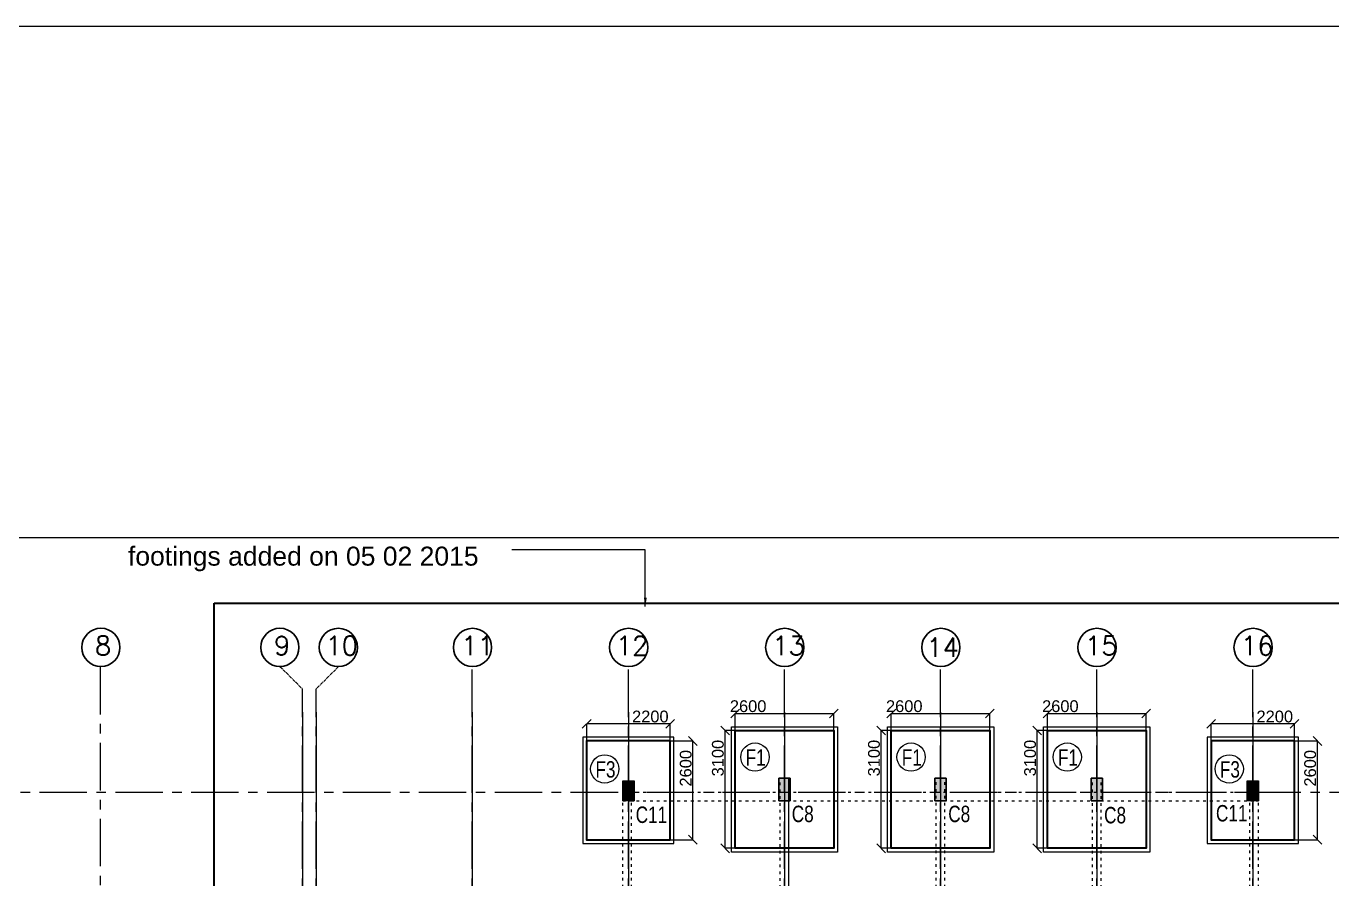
# Model space of a CAD drawing. Header units: inches. Extents: x 719368 to 6315912, y -2624014 to 446967.
# Drawn here: x 5472006 to 5506425, y -2091550 to -2069088 of the extents above; entities that cross this region are included whole.
import ezdxf

# ---------------------------------------------------------------- set-up
doc = ezdxf.new("R2010")
doc.units = ezdxf.units.IN
doc.header["$LTSCALE"] = 20
doc.header["$MEASUREMENT"] = 0
doc.header["$PDMODE"] = 3
doc.linetypes.add('ACAD_ISO03W100', pattern=[30, 12, -18])
doc.linetypes.add('CENTER', pattern=[2, 1.25, -0.25, 0.25, -0.25])
doc.layers.get('0').update_dxf_attribs({"color": 51, "lineweight": 30})
doc.layers.get('Defpoints').update_dxf_attribs({"lineweight": 25})
for name, color, linetype, lineweight in [('COL.FILL', 6, 'Continuous', 20), ('COLUMN', 2, 'Continuous', 25), ('DIM', 7, 'Continuous', 13), ('FOOTING', 73, 'Continuous', 30), ('GRID', 202, 'CENTER', 5), ('HACHE', 6, 'Continuous', 9), ('HIDDEN', 181, 'ACAD_ISO03W100', 18), ('STAIR', 4, 'Continuous', 25), ('Text', 7, 'Continuous', 15)]:
    doc.layers.add(name, color=color, linetype=linetype, lineweight=lineweight)
doc.layers.add('grid text', color=140, linetype='Continuous')
doc.styles.add('BOLD', font='arial.ttf')
doc.styles.add('DIM SUMBI', font='arial.ttf')
doc.styles.add('L120', font='simplex.shx', dxfattribs={"height": 1})
doc.styles.add('Tabrej', font='romans.shx')
doc.dimstyles.new('Copy of S3', dxfattribs={"dimtxt": 200, "dimasz": 150, "dimexe": 5, "dimexo": 5, "dimgap": 50, "dimtad": 1, "dimjust": 1, "dimdec": 0, "dimzin": 3, "dimdsep": 46, "dimtxsty": 'BOLD', "dimblk1": 'OBLIQUE', "dimblk2": 'OBLIQUE', "dimsah": 1, "dimcen": 0.0625, "dimdle": 5, "dimclrd": 230, "dimclre": 251, "dimclrt": 2, "dimadec": 0, "dimazin": 0, "dimtfac": 1, "dimtdec": 0, "dimtix": 1, "dimtofl": 0, "dimtmove": 2, "dimatfit": 3, "dimfxl": 0, "dimtolj": 1, "dimtzin": 2, "dimlwd": -1, "dimlwe": -1, "dimarcsym": 0})
doc.dimstyles.new('PL1', dxfattribs={"dimtxt": 275, "dimasz": 230, "dimexe": 0.18, "dimexo": 12, "dimgap": 30, "dimtad": 1, "dimjust": 1, "dimdec": 0, "dimzin": 0, "dimdsep": 46, "dimtxsty": 'BOLD', "dimblk": 'OBLIQUE', "dimcen": 0.09, "dimclrd": 256, "dimclre": 256, "dimadec": 0, "dimazin": 0, "dimtfac": 1, "dimtdec": 0, "dimtofl": 0, "dimtmove": 0, "dimatfit": 3, "dimfxl": 0, "dimtolj": 1, "dimtzin": 0, "dimlwd": -1, "dimlwe": -1, "dimarcsym": 0})

# ---------------------------------------------------------------- blocks, each defined once
blk = doc.blocks.new('C2')
at = {"layer": 'COLUMN'}
h = blk.add_hatch(color=7, dxfattribs=at)
h.dxf.hatch_style = 1
h.paths.add_polyline_path([(0.3, 0), (0, 0), (0, -0.6), (0.3, -0.6)])
for p, q in [((0, 0), (0, -0.6)), ((0.3, 0), (0, 0)), ((0.3, -0.6), (0.3, 0)), ((0, -0.6), (0.3, -0.6))]:
    blk.add_line(p, q, dxfattribs=at)
blk = doc.blocks.new('_Oblique')
at = {"layer": 'STAIR', "color": 0, "lineweight": -2}
blk.add_line((-0.5, -0.5), (0.5, 0.5), dxfattribs=at)
blk = doc.blocks.new('*D988')
at = {"layer": 'Defpoints', "color": 0}
for p in [(5486782, -2087464), (5486782, -2087918), (5488982, -2087918)]:
    blk.add_point(p, dxfattribs=at)
at = {"layer": 'DIM'}
for p, q in [((5486782, -2087906), (5486782, -2087463)), ((5488982, -2087464), (5486782, -2087464)), ((5488982, -2087906), (5488982, -2087463))]:
    blk.add_line(p, q, dxfattribs=at)
at = {"layer": 'DIM', "xscale": 230, "yscale": 230, "zscale": 230, "rotation": 180}
blk.add_blockref('_Oblique', (5486782, -2087464), dxfattribs=at)
at = {"layer": 'DIM', "xscale": 230, "yscale": 230, "zscale": 230}
blk.add_blockref('_Oblique', (5488982, -2087464), dxfattribs=at)
at = {"layer": 'DIM', "color": 0, "insert": (5488460, -2087275), "char_height": 310, "attachment_point": 5, "style": 'BOLD'}
blk.add_mtext('\\A1;2200', dxfattribs=at)
blk = doc.blocks.new('*D989')
at = {"layer": 'Defpoints', "color": 0}
for p in [(5488743, -2087918), (5489583, -2087918), (5488736, -2090518)]:
    blk.add_point(p, dxfattribs=at)
at = {"layer": 'DIM'}
for p, q in [((5488755, -2087918), (5489583, -2087918)), ((5489583, -2090518), (5489583, -2087918)), ((5488748, -2090518), (5489583, -2090518))]:
    blk.add_line(p, q, dxfattribs=at)
at = {"layer": 'DIM', "xscale": 230, "yscale": 230, "zscale": 230}
for p, rotation in [((5489583, -2087918), 90), ((5489583, -2090518), 270)]:
    blk.add_blockref('_Oblique', p, dxfattribs=dict(at, rotation=rotation))
at = {"layer": 'DIM', "color": 0, "insert": (5489394, -2088637), "char_height": 310, "attachment_point": 5, "rotation": 90, "style": 'BOLD'}
blk.add_mtext('\\A1;2600', dxfattribs=at)
blk = doc.blocks.new('*D990')
at = {"layer": 'Defpoints', "color": 0}
for p in [(5493297, -2087191), (5490697, -2087645), (5493297, -2087645)]:
    blk.add_point(p, dxfattribs=at)
at = {"layer": 'DIM'}
for p, q in [((5490697, -2087633), (5490697, -2087191)), ((5490697, -2087191), (5493297, -2087191)), ((5493297, -2087633), (5493297, -2087191))]:
    blk.add_line(p, q, dxfattribs=at)
at = {"layer": 'DIM', "xscale": 230, "yscale": 230, "zscale": 230, "rotation": 180}
blk.add_blockref('_Oblique', (5490697, -2087191), dxfattribs=at)
at = {"layer": 'DIM', "xscale": 230, "yscale": 230, "zscale": 230}
blk.add_blockref('_Oblique', (5493297, -2087191), dxfattribs=at)
at = {"layer": 'DIM', "color": 0, "insert": (5491038, -2087003), "char_height": 310, "attachment_point": 5, "style": 'BOLD'}
blk.add_mtext('\\A1;2600', dxfattribs=at)
blk = doc.blocks.new('*D991')
at = {"layer": 'Defpoints', "color": 0}
for p in [(5490429, -2087645), (5490935, -2087645), (5490943, -2090745)]:
    blk.add_point(p, dxfattribs=at)
at = {"layer": 'DIM'}
for p, q in [((5490923, -2087645), (5490429, -2087645)), ((5490429, -2090745), (5490429, -2087645)), ((5490931, -2090745), (5490429, -2090745))]:
    blk.add_line(p, q, dxfattribs=at)
at = {"layer": 'DIM', "xscale": 230, "yscale": 230, "zscale": 230}
for p, rotation in [((5490429, -2087645), 90), ((5490429, -2090745), 270)]:
    blk.add_blockref('_Oblique', p, dxfattribs=dict(at, rotation=rotation))
at = {"layer": 'DIM', "color": 0, "insert": (5490241, -2088369), "char_height": 310, "attachment_point": 5, "rotation": 90, "style": 'BOLD'}
blk.add_mtext('\\A1;3100', dxfattribs=at)
blk = doc.blocks.new('*D992')
at = {"layer": 'Defpoints', "color": 0}
for p in [(5497412, -2087191), (5494812, -2087645), (5497412, -2087645)]:
    blk.add_point(p, dxfattribs=at)
at = {"layer": 'DIM'}
for p, q in [((5494812, -2087633), (5494812, -2087191)), ((5494812, -2087191), (5497412, -2087191)), ((5497412, -2087633), (5497412, -2087191))]:
    blk.add_line(p, q, dxfattribs=at)
at = {"layer": 'DIM', "xscale": 230, "yscale": 230, "zscale": 230, "rotation": 180}
blk.add_blockref('_Oblique', (5494812, -2087191), dxfattribs=at)
at = {"layer": 'DIM', "xscale": 230, "yscale": 230, "zscale": 230}
blk.add_blockref('_Oblique', (5497412, -2087191), dxfattribs=at)
at = {"layer": 'DIM', "color": 0, "insert": (5495153, -2087003), "char_height": 310, "attachment_point": 5, "style": 'BOLD'}
blk.add_mtext('\\A1;2600', dxfattribs=at)
blk = doc.blocks.new('*D993')
at = {"layer": 'Defpoints', "color": 0}
for p in [(5494544, -2087645), (5495050, -2087645), (5495058, -2090745)]:
    blk.add_point(p, dxfattribs=at)
at = {"layer": 'DIM'}
for p, q in [((5495038, -2087645), (5494544, -2087645)), ((5494544, -2090745), (5494544, -2087645)), ((5495046, -2090745), (5494544, -2090745))]:
    blk.add_line(p, q, dxfattribs=at)
at = {"layer": 'DIM', "xscale": 230, "yscale": 230, "zscale": 230}
for p, rotation in [((5494544, -2087645), 90), ((5494544, -2090745), 270)]:
    blk.add_blockref('_Oblique', p, dxfattribs=dict(at, rotation=rotation))
at = {"layer": 'DIM', "color": 0, "insert": (5494356, -2088369), "char_height": 310, "attachment_point": 5, "rotation": 90, "style": 'BOLD'}
blk.add_mtext('\\A1;3100', dxfattribs=at)
blk = doc.blocks.new('*D994')
at = {"layer": 'Defpoints', "color": 0}
for p in [(5501527, -2087191), (5498927, -2087645), (5501527, -2087645)]:
    blk.add_point(p, dxfattribs=at)
at = {"layer": 'DIM'}
for p, q in [((5498927, -2087633), (5498927, -2087191)), ((5498927, -2087191), (5501527, -2087191)), ((5501527, -2087633), (5501527, -2087191))]:
    blk.add_line(p, q, dxfattribs=at)
at = {"layer": 'DIM', "xscale": 230, "yscale": 230, "zscale": 230, "rotation": 180}
blk.add_blockref('_Oblique', (5498927, -2087191), dxfattribs=at)
at = {"layer": 'DIM', "xscale": 230, "yscale": 230, "zscale": 230}
blk.add_blockref('_Oblique', (5501527, -2087191), dxfattribs=at)
at = {"layer": 'DIM', "color": 0, "insert": (5499268, -2087003), "char_height": 310, "attachment_point": 5, "style": 'BOLD'}
blk.add_mtext('\\A1;2600', dxfattribs=at)
blk = doc.blocks.new('*D995')
at = {"layer": 'Defpoints', "color": 0}
for p in [(5498659, -2087645), (5499165, -2087645), (5499173, -2090745)]:
    blk.add_point(p, dxfattribs=at)
at = {"layer": 'DIM'}
for p, q in [((5499153, -2087645), (5498659, -2087645)), ((5498659, -2090745), (5498659, -2087645)), ((5499161, -2090745), (5498659, -2090745))]:
    blk.add_line(p, q, dxfattribs=at)
at = {"layer": 'DIM', "xscale": 230, "yscale": 230, "zscale": 230}
for p, rotation in [((5498659, -2087645), 90), ((5498659, -2090745), 270)]:
    blk.add_blockref('_Oblique', p, dxfattribs=dict(at, rotation=rotation))
at = {"layer": 'DIM', "color": 0, "insert": (5498471, -2088369), "char_height": 310, "attachment_point": 5, "rotation": 90, "style": 'BOLD'}
blk.add_mtext('\\A1;3100', dxfattribs=at)
blk = doc.blocks.new('*D996')
at = {"layer": 'Defpoints', "color": 0}
for p in [(5503242, -2087464), (5503242, -2087918), (5505442, -2087918)]:
    blk.add_point(p, dxfattribs=at)
at = {"layer": 'DIM'}
for p, q in [((5503242, -2087906), (5503242, -2087463)), ((5505442, -2087464), (5503242, -2087464)), ((5505442, -2087906), (5505442, -2087463))]:
    blk.add_line(p, q, dxfattribs=at)
at = {"layer": 'DIM', "xscale": 230, "yscale": 230, "zscale": 230, "rotation": 180}
blk.add_blockref('_Oblique', (5503242, -2087464), dxfattribs=at)
at = {"layer": 'DIM', "xscale": 230, "yscale": 230, "zscale": 230}
blk.add_blockref('_Oblique', (5505442, -2087464), dxfattribs=at)
at = {"layer": 'DIM', "color": 0, "insert": (5504920, -2087275), "char_height": 310, "attachment_point": 5, "style": 'BOLD'}
blk.add_mtext('\\A1;2200', dxfattribs=at)
blk = doc.blocks.new('*D997')
at = {"layer": 'Defpoints', "color": 0}
for p in [(5505203, -2087918), (5506043, -2087918), (5505196, -2090518)]:
    blk.add_point(p, dxfattribs=at)
at = {"layer": 'DIM'}
for p, q in [((5505215, -2087918), (5506043, -2087918)), ((5506043, -2090518), (5506043, -2087918)), ((5505208, -2090518), (5506043, -2090518))]:
    blk.add_line(p, q, dxfattribs=at)
at = {"layer": 'DIM', "xscale": 230, "yscale": 230, "zscale": 230}
for p, rotation in [((5506043, -2087918), 90), ((5506043, -2090518), 270)]:
    blk.add_blockref('_Oblique', p, dxfattribs=dict(at, rotation=rotation))
at = {"layer": 'DIM', "color": 0, "insert": (5505854, -2088637), "char_height": 310, "attachment_point": 5, "rotation": 90, "style": 'BOLD'}
blk.add_mtext('\\A1;2600', dxfattribs=at)

msp = doc.modelspace()

# ---------------------------------------------------------------- hatches: boundary and pattern name
at = {"layer": 'COL.FILL'}
for points in [[(5492146.5857, -2088895.4344), (5491846.5857, -2088895.4344), (5491846.5857, -2089495.4344), (5492146.5857, -2089495.4344)], [(5496261.5858, -2088895.4344), (5495961.5858, -2088895.4344), (5495961.5858, -2089495.4344), (5496261.5858, -2089495.4344)], [(5500376.5858, -2088895.4344), (5500076.5858, -2088895.4344), (5500076.5858, -2089495.4344), (5500376.5858, -2089495.4344)]]:
    msp.add_hatch(color=256, dxfattribs=at).paths.add_polyline_path(points)
h = msp.add_hatch(dxfattribs=at)
h.set_pattern_fill('ANSI31', color=256, style=0)
h.set_pattern_definition([(45, (711.56379, 6793.11095), (-0.0883883476483, 0.0883883476483), [])])
h.paths.add_polyline_path([(5487731.5858, -2088965.4344), (5487731.5858, -2089495.4344), (5488031.5858, -2089495.4344), (5488031.5858, -2088965.4344)])
h = msp.add_hatch(dxfattribs=at)
h.set_pattern_fill('ANSI31', color=256, style=0)
h.set_pattern_definition([(45, (17171.56379, 6793.11095), (-0.0883883476483, 0.0883883476483), [])])
h.paths.add_polyline_path([(5504191.5858, -2088965.4344), (5504191.5858, -2089495.4344), (5504491.5858, -2089495.4344), (5504491.5858, -2088965.4344)])

# ---------------------------------------------------------------- linework, layer by layer
at = {"color": 0}
msp.add_lwpolyline([(5476966.3599, -2084284.689), (5515105.3899, -2084284.689), (5515105.3899, -2125656.412), (5476966.3599, -2125656.412)], close=True, dxfattribs=at)
at = {"layer": 'COL.FILL'}
msp.add_line((5492111.5857, -2095565.4344), (5492111.5857, -2088895.4344), dxfattribs=at)
for points in [[(5491846.5857, -2088895.4344), (5492146.5857, -2088895.4344), (5492146.5857, -2089495.4344), (5491846.5857, -2089495.4344)], [(5495961.5858, -2088895.4344), (5496261.5858, -2088895.4344), (5496261.5858, -2089495.4344), (5495961.5858, -2089495.4344)], [(5500076.5858, -2088895.4344), (5500376.5858, -2088895.4344), (5500376.5858, -2089495.4344), (5500076.5858, -2089495.4344)], [(5487731.5858, -2088965.4344), (5488031.5858, -2088965.4344), (5488031.5858, -2089495.4344), (5487731.5858, -2089495.4344)], [(5504191.5858, -2088965.4344), (5504491.5858, -2088965.4344), (5504491.5858, -2089495.4344), (5504191.5858, -2089495.4344)]]:
    msp.add_lwpolyline(points, close=True, dxfattribs=at)
at = {"layer": 'DIM'}
for points in [[(5424872.2914, -2069087.5328), (5568800.3559, -2069087.5328), (5568800.3559, -2278303.3114), (5424872.2914, -2278303.3114)], [(5553055.3852, -2167590.5634), (5432049.132, -2167590.5634), (5432049.132, -2082559.4872), (5553055.3852, -2082559.4872)]]:
    msp.add_lwpolyline(points, close=True, dxfattribs=at)
at = {"layer": 'FOOTING'}
for points in [[(5490696.5858, -2087645.4344), (5493296.5858, -2087645.4344), (5493296.5858, -2090745.4344), (5490696.5858, -2090745.4344)], [(5494811.5858, -2087645.4344), (5497411.5858, -2087645.4344), (5497411.5858, -2090745.4344), (5494811.5858, -2090745.4344)], [(5498926.5858, -2087645.4344), (5501526.5858, -2087645.4344), (5501526.5858, -2090745.4344), (5498926.5858, -2090745.4344)], [(5488981.5858, -2087917.5769), (5486781.5858, -2087917.5769), (5486781.5858, -2090517.5769), (5488981.5858, -2090517.5769)], [(5505441.5858, -2087917.5769), (5503241.5858, -2087917.5769), (5503241.5858, -2090517.5769), (5505441.5858, -2090517.5769)]]:
    msp.add_lwpolyline(points, close=True, dxfattribs=at)
at = {"layer": 'GRID', "ltscale": 50}
for p, q in [((5473969.0859, -2103219.7489), (5473969.0859, -2085956.2237)), ((5483766.5858, -2129286.9875), (5483766.5858, -2085956.4181)), ((5487881.5858, -2129286.9875), (5487881.5858, -2085956.4181)), ((5491996.5858, -2129286.9875), (5491996.5858, -2085956.4181)), ((5496111.5858, -2129286.9875), (5496111.5858, -2085956.4181)), ((5500226.5858, -2129286.9875), (5500226.5858, -2085956.4181)), ((5504341.5858, -2129286.9875), (5504341.5858, -2085956.4181)), ((5479289.0859, -2129286.7931), (5479289.0859, -2086547.5623)), ((5479289.0859, -2129286.8385), (5479289.0859, -2086547.6076)), ((5479651.5859, -2129286.9875), (5479651.5859, -2086547.7567)), ((5436358.4024, -2089265.4344), (5551291.0154, -2089265.4344))]:
    msp.add_line(p, q, dxfattribs=at)
at = {"layer": 'GRID', "color": 190, "ltscale": 3}
for p, q in [((5478697.7825, -2085956.2589), (5479289.0859, -2086547.5623)), ((5480242.8892, -2085956.4533), (5479651.5859, -2086547.7567))]:
    msp.add_line(p, q, dxfattribs=at)
at = {"layer": 'GRID', "ltscale": 0.05}
for p, q in [((5479289.0859, -2087148.5707), (5479289.0859, -2126935.9243)), ((5479651.5859, -2087148.5707), (5479651.5859, -2126935.9243)), ((5483766.5858, -2087148.5707), (5483766.5858, -2126935.9243)), ((5487881.5858, -2087148.5707), (5487881.5858, -2126935.9243)), ((5491996.5858, -2087148.5707), (5491996.5858, -2126935.9243)), ((5496111.5858, -2087148.5707), (5496111.5858, -2126935.9243)), ((5500226.5858, -2087148.5707), (5500226.5858, -2126935.9243)), ((5504341.5858, -2087148.5707), (5504341.5858, -2126935.9243))]:
    msp.add_line(p, q, dxfattribs=at)
at = {"layer": 'grid text'}
msp.add_circle((5473975.8942, -2085452.6634), 503.6064, dxfattribs=at)
at = {"layer": 'grid text', "color": 190}
for centre in [(5478694.4782, -2085452.6634), (5480236.117, -2085452.8925), (5483773.3942, -2085452.8578), (5487888.3942, -2085452.8578), (5492003.3941, -2085452.8578), (5496118.3942, -2085452.8578), (5500233.3941, -2085452.8578), (5504348.3942, -2085452.8578)]:
    msp.add_circle(centre, 503.6064, dxfattribs=at)
at = {"layer": 'HACHE'}
for points in [[(5490596.5858, -2087545.4344), (5493396.5858, -2087545.4344), (5493396.5858, -2090845.4344), (5490596.5858, -2090845.4344)], [(5494711.5858, -2087545.4344), (5497511.5858, -2087545.4344), (5497511.5858, -2090845.4344), (5494711.5858, -2090845.4344)], [(5498826.5858, -2087545.4344), (5501626.5858, -2087545.4344), (5501626.5858, -2090845.4344), (5498826.5858, -2090845.4344)], [(5489081.5858, -2087817.5769), (5486681.5858, -2087817.5769), (5486681.5858, -2090617.5769), (5489081.5858, -2090617.5769)], [(5505541.5858, -2087817.5769), (5503141.5858, -2087817.5769), (5503141.5858, -2090617.5769), (5505541.5858, -2090617.5769)]]:
    msp.add_lwpolyline(points, close=True, dxfattribs=at)
at = {"layer": 'HIDDEN', "linetype": 'ACAD_ISO03W100', "ltscale": 0.3}
for p, q in [((5491881.5857, -2095565.4344), (5491881.5857, -2088895.4344)), ((5495996.5858, -2095195.4797), (5495996.5858, -2088895.4344)), ((5496226.5858, -2095195.4797), (5496226.5858, -2088895.4344)), ((5500111.5858, -2095565.4344), (5500111.5858, -2088895.4344)), ((5500341.5858, -2095565.4344), (5500341.5858, -2088895.4344)), ((5487731.5858, -2089265.4344), (5504491.5858, -2089265.4344)), ((5487731.5858, -2095195.4797), (5487731.5858, -2089495.4344)), ((5487731.5858, -2089495.4344), (5504491.5858, -2089495.4344)), ((5487961.5858, -2095195.4797), (5487961.5858, -2089495.4344)), ((5504261.5858, -2095195.4797), (5504261.5858, -2089495.4344)), ((5504491.5858, -2095195.4797), (5504491.5858, -2089495.4344))]:
    msp.add_line(p, q, dxfattribs=at)
at = {"layer": 'Text'}
for centre in [(5491219.11, -2088343.0267), (5495334.11, -2088343.0267), (5499449.11, -2088343.0267), (5487259.2898, -2088654.8511), (5503719.2898, -2088654.8511)]:
    msp.add_circle(centre, 372.7728, dxfattribs=at)

# ---------------------------------------------------------------- block references
at = {"color": 5, "xscale": 1000, "yscale": 1000, "zscale": 1000}
for p in [(5491846.5857, -2088895.4344), (5491846.5857, -2088895.4344), (5491846.5858, -2088895.4344), (5491846.5858, -2088895.4344), (5495961.5858, -2088895.4344), (5495961.5858, -2088895.4344), (5495961.5858, -2088895.4344), (5495961.5858, -2088895.4344), (5500076.5858, -2088895.4344), (5500076.5858, -2088895.4344), (5500076.5858, -2088895.4344), (5500076.5858, -2088895.4344)]:
    msp.add_blockref('C2', p, dxfattribs=at)

# ---------------------------------------------------------------- texts
at = {"layer": 'grid text', "insert": (5473819.8193, -2085156.382), "char_height": 500, "attachment_point": 1, "style": 'Tabrej'}
msp.add_mtext_dynamic_manual_height_columns('8', width=0.5, gutter_width=24, heights=[0], dxfattribs=at)
at = {"layer": 'grid text', "color": 190, "char_height": 500, "attachment_point": 1, "style": 'Tabrej'}
for s, insert in [('9', (5478538.4033, -2085156.382)), ('10', (5479896.615, -2085156.6111)), ('11', (5483475.7197, -2085156.5764)), ('12', (5487550.2739, -2085156.5764)), ('13', (5491674.2081, -2085156.5764)), ('14', (5495736.5507, -2085204.1788)), ('15', (5499918.1588, -2085156.5764)), ('16', (5504030.0466, -2085156.5764))]:
    msp.add_mtext_dynamic_manual_height_columns(s, width=0.5, gutter_width=24, heights=[0], dxfattribs=dict(at, insert=insert))
at = {"layer": 'Text', "style": 'DIM SUMBI', "width": 0.75}
for s, p in [('F1', (5490972.9924, -2088570.5876)), ('F1', (5495087.9925, -2088570.5876)), ('F1', (5499202.9924, -2088570.5876)), ('F3', (5487013.1722, -2088882.412)), ('F3', (5503473.1722, -2088882.412)), ('C11', (5503369.2696, -2090037.953)), ('C11', (5488073.4498, -2090077.1253)), ('C8', (5492187.2316, -2090055.4073)), ('C8', (5496313.0695, -2090055.4088)), ('C8', (5500421.0195, -2090087.8966))]:
    msp.add_text(s, height=432.432, dxfattribs=at).set_placement(p)
at = {"layer": 'Text', "lineweight": 30, "insert": (5474690.0354, -2082798.6372), "char_height": 500, "width": 9930.81553, "attachment_point": 1, "style": 'L120'}
msp.add_mtext('{\\fArial|b0|i0|c0|p34;footings added on 05 02 2015}', dxfattribs=at)

# ---------------------------------------------------------------- dimensions: what is measured, and where the dimension line sits
at = {"layer": 'DIM'}
for base, p1, p2, picture, middle in [((5493296.5858, -2087191.4295), (5490696.5858, -2087645.4344), (5493296.5858, -2087645.4344), '*D990', (5491038.3754, -2087191.4295)), ((5497411.5858, -2087191.4295), (5494811.5858, -2087645.4344), (5497411.5858, -2087645.4344), '*D992', (5495153.3754, -2087191.4295)), ((5501526.5858, -2087191.4295), (5498926.5858, -2087645.4344), (5501526.5858, -2087645.4344), '*D994', (5499268.3754, -2087191.4295))]:
    dim = msp.add_linear_dim(base=base, p1=p1, p2=p2, dimstyle='PL1', override={"dimtxt": 310}, dxfattribs=at)
    dim.commit()
    dim.dimension.update_dxf_attribs({"geometry": picture, "text_midpoint": middle, "dimtype": 160})
for base, p1, p2, angle, picture, middle in [((5486781.5858, -2087463.572), (5488981.5858, -2087917.5769), (5486781.5858, -2087917.5769), 180, '*D988', (5488459.5079, -2087463.572)), ((5503241.5858, -2087463.572), (5505441.5858, -2087917.5769), (5503241.5858, -2087917.5769), 180, '*D996', (5504919.5079, -2087463.572)), ((5490429.058, -2087645.4344), (5490942.6034, -2090745.4344), (5490934.7913, -2087645.4344), 270, '*D991', (5490429.058, -2088369.2546)), ((5494544.0581, -2087645.4344), (5495057.6035, -2090745.4344), (5495049.7913, -2087645.4344), 270, '*D993', (5494544.0581, -2088369.2546)), ((5498659.058, -2087645.4344), (5499172.6034, -2090745.4344), (5499164.7913, -2087645.4344), 270, '*D995', (5498659.058, -2088369.2546)), ((5489582.5502, -2087917.5769), (5488735.5681, -2090517.5769), (5488743.3803, -2087917.5769), 270, '*D989', (5489582.5502, -2088637.3156)), ((5506042.5502, -2087917.5769), (5505195.5681, -2090517.5769), (5505203.3803, -2087917.5769), 270, '*D997', (5506042.5502, -2088637.3156))]:
    dim = msp.add_linear_dim(base=base, p1=p1, p2=p2, angle=angle, dimstyle='PL1', override={"dimtxt": 310}, dxfattribs=at)
    dim.commit()
    dim.dimension.update_dxf_attribs({"geometry": picture, "text_midpoint": middle, "dimtype": 160})

# ---------------------------------------------------------------- leaders
msp.add_leader([(5488327.5519, -2084373.6528), (5488327.5519, -2082885.5942), (5484810.163, -2082885.5942)], dimstyle='Copy of S3', override={"dimasz": 230, "dimgap": 50, "dimtad": 0, "dimfxlon": 1}, dxfattribs=at)

doc.saveas('drawing.dxf')
